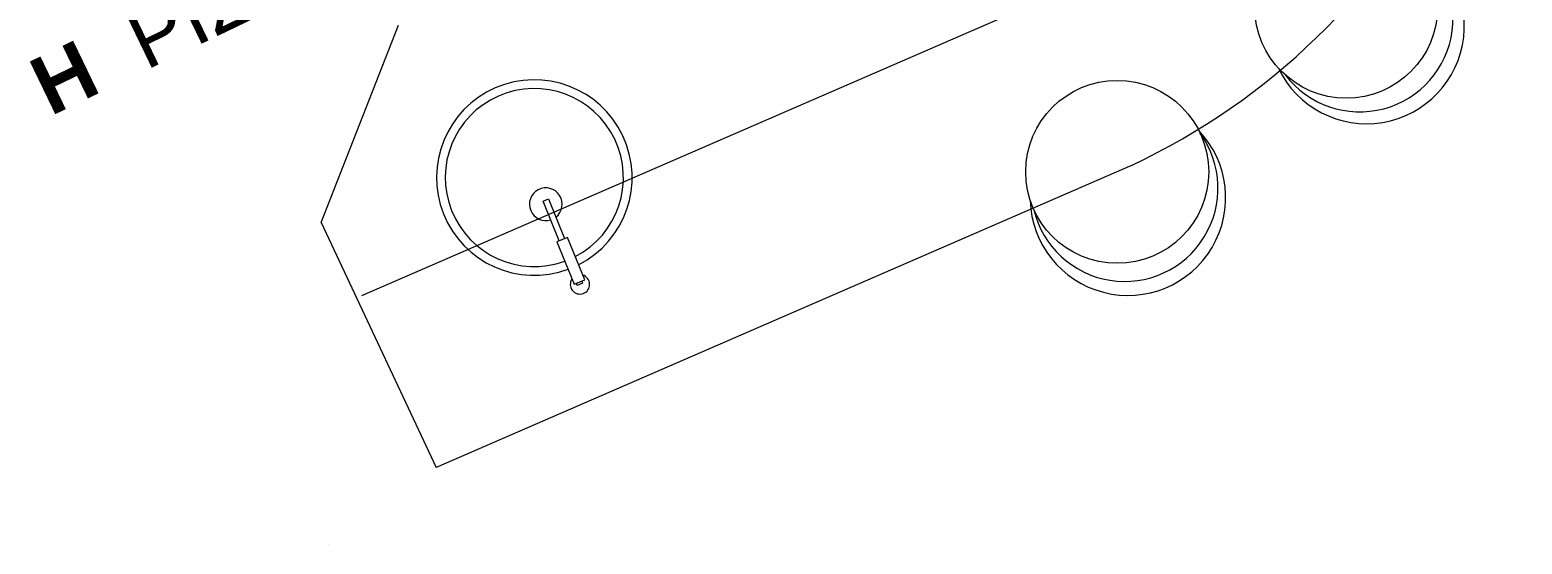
# Model space of a CAD drawing. Header units: millimetres. Extents: x 9159 to 17971, y 10368 to 13314.
# Drawn here: x 14518.9 to 14837.7, y 12007.1 to 12117 of the extents above; entities that cross this region are included whole.
import ezdxf
from ezdxf.enums import TextEntityAlignment as Align

# ---------------------------------------------------------------- set-up
doc = ezdxf.new("R2010")
doc.units = ezdxf.units.MM
doc.header["$LTSCALE"] = 5
doc.layers.add('200-EquipID-2d', color=7, linetype='Continuous')
doc.layers.add('Auto-Tefris', color=32, linetype='Continuous', lineweight=18)
doc.styles.add('Arial', font='arial.ttf')
doc.styles.add('ArialG', font='')
doc.styles.add('ROMANS', font='micross.ttf')
doc.styles.get('ArialG').set_extended_font_data('Arial', bold=True)

# ---------------------------------------------------------------- blocks, each defined once
blk = doc.blocks.new('uiui7')
at = {"layer": 'Auto-Tefris', "ltscale": 2}
blk.add_circle((-34132.56, 62108.22), 19.55, dxfattribs=at)
for centre, radius, start, end in [((-34132.15, 62114.2), 20.88, 335.1027, 197.0594), ((-34132.44, 62112.05, 16.63), 19.94, 346.944, 189.5777)]:
    blk.add_arc(centre, radius, start, end, dxfattribs=at)
blk = doc.blocks.new('zone_id')
at = {"layer": '200-EquipID-2d', "color": 2, "style": 'ArialG'}
blk.add_attdef('ZONA', text='', height=2.5, dxfattribs=at).set_placement((0, 0), align=Align.RIGHT)
at = {"layer": '200-EquipID-2d', "color": 2, "style": 'Arial', "flags": 1}
blk.add_attdef('DESCRIZIONE', (1.949, 0), '', height=2.5, dxfattribs=at)

msp = doc.modelspace()

# ---------------------------------------------------------------- linework, layer by layer
at = {"layer": 'Auto-Tefris', "ltscale": 2}
for p, q in [((14738.28, 12124.73), (14589.77, 12060.13)), ((14581.11, 12075.87), (14597.66, 12118.04)), ((14754.24, 12088.05), (14605.73, 12023.45)), ((14581.11, 12075.87), (14605.73, 12023.45))]:
    msp.add_line(p, q, dxfattribs=at)
for points in [[(14631.99, 12071.93), (14628.56, 12080.43), (14629.7, 12080.89), (14633.12, 12072.39)], [(14636.79, 12063.31), (14636.98, 12062.84), (14635.84, 12062.38), (14635.65, 12062.85)]]:
    msp.add_lwpolyline(points, dxfattribs=at)
msp.add_lwpolyline([(14635.15, 12062.65), (14637.43, 12063.56), (14633.76, 12072.65), (14631.48, 12071.73)], close=True, dxfattribs=at)
at = {"layer": 'Auto-Tefris', "ltscale": 2, "elevation": -0.16}
msp.add_lwpolyline([(14582.63, 12007.06), (14582.63, 12007.06)], dxfattribs=at)
at = {"layer": 'Auto-Tefris', "ltscale": 2}
for centre, radius, start, end in [((14692.53, 12219.43), 145.15, 295.1572, 85.4816), ((14626.66, 12085.45), 20.9, 296.9036, 290.1637), ((14626.66, 12085.45), 19.03, 297.3877, 289.9848), ((14629.12, 12079.74), 3.5, 307.9613, 287.6487), ((14636.41, 12062.61), 2.07, 145.9595, 73.2726)]:
    msp.add_arc(centre, radius, start, end, dxfattribs=at)

# ---------------------------------------------------------------- block references
at = {"layer": '200-EquipID-2d', "xscale": 4.999999999999676, "yscale": 4.999999999999673, "zscale": 5, "rotation": 25.74373889767151}
msp.add_blockref('zone_id', (14534.63, 12103.96), dxfattribs=at).add_auto_attribs({'ZONA': 'H'})
at = {"layer": 'Auto-Tefris', "ltscale": 2}
for p, rotation in [((-54814.62, 25398.02), 230.4112141087091), ((-43441.84, 52534.6), 206.4064881720314)]:
    msp.add_blockref('uiui7', p, dxfattribs=dict(at, rotation=rotation))

# ---------------------------------------------------------------- texts
at = {"layer": '200-EquipID-2d', "color": 51, "insert": (14538.21, 12119.56), "char_height": 12.5, "width": 287.5, "attachment_point": 1, "rotation": 25.7437, "style": 'ROMANS'}
msp.add_mtext('PIZZA PISIRME VE SERVIS', dxfattribs=at)

doc.saveas('drawing.dxf')
